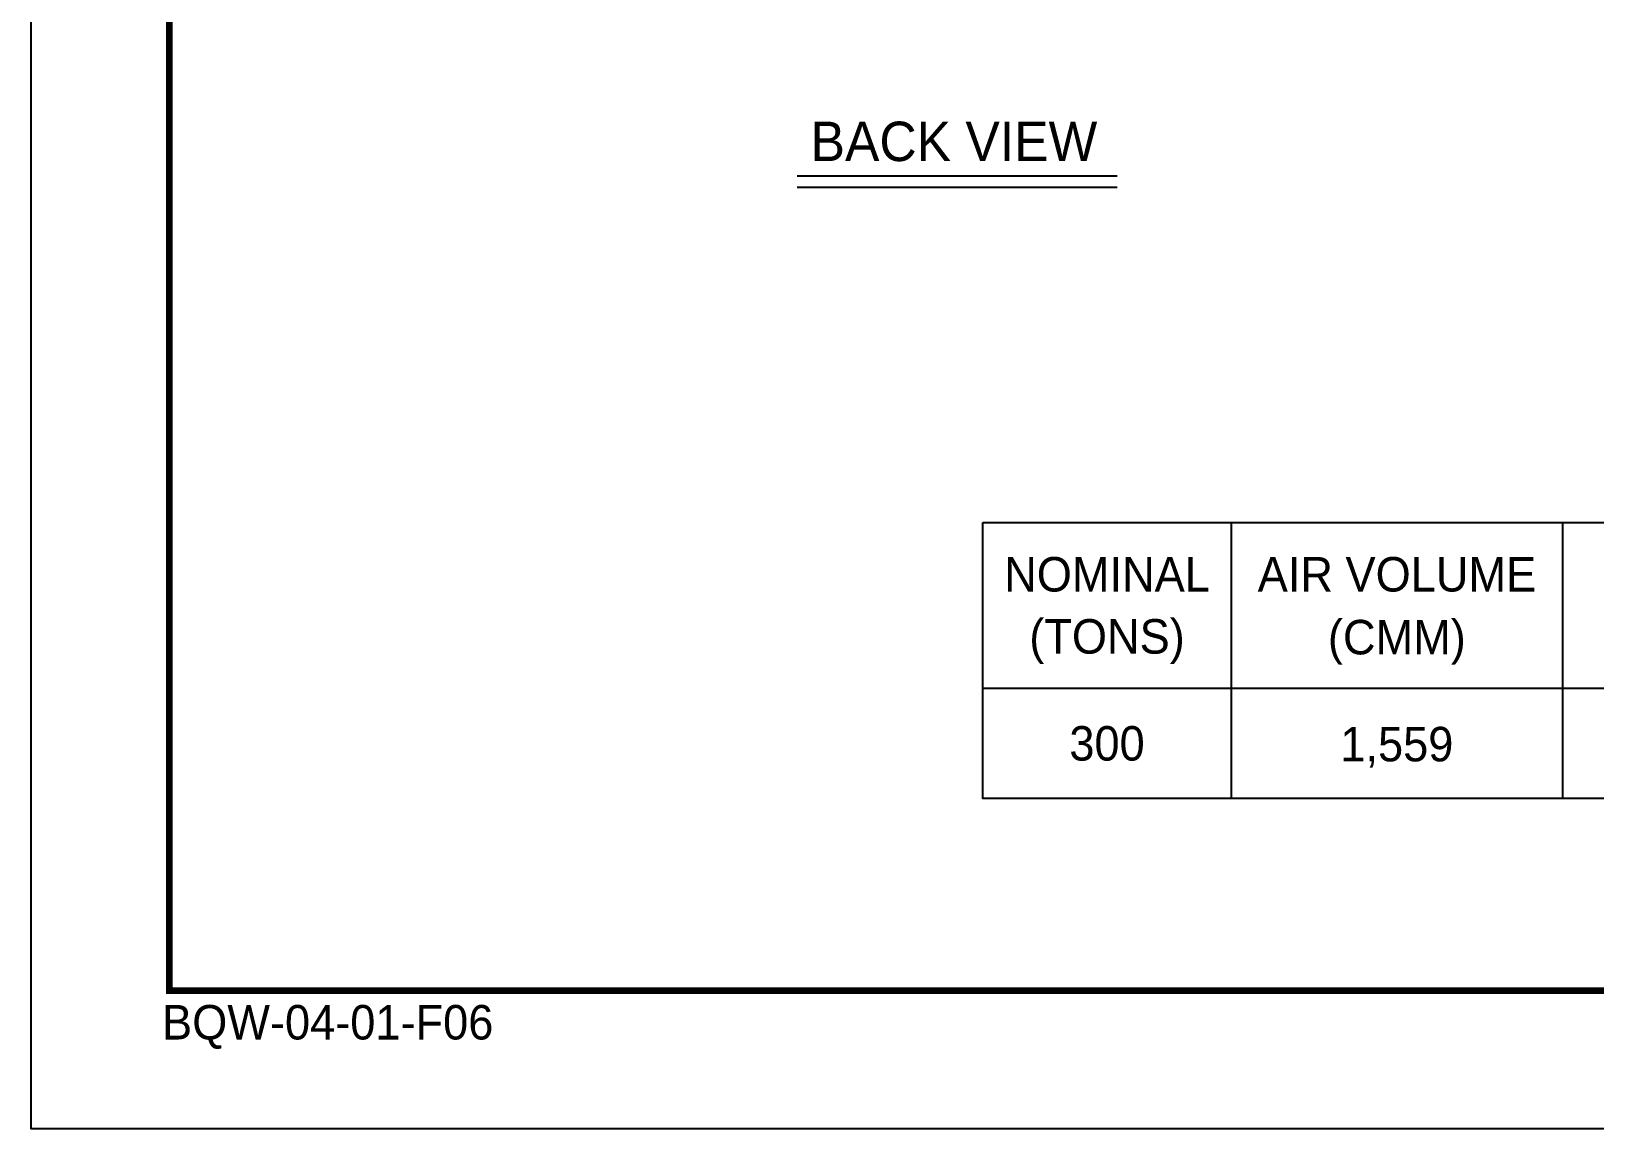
# Model space of a CAD drawing. Header units: millimetres. Extents: x 18793 to 48201, y 11745 to 32540.
# Drawn here: x 18793 to 26721, y 11745 to 17311 of the extents above; entities that cross this region are included whole.
import ezdxf
from ezdxf.enums import TextEntityAlignment as Align

# ---------------------------------------------------------------- set-up
doc = ezdxf.new("R2010")
doc.units = ezdxf.units.MM
for name, color, linetype in [('냉각탑_box', 1, 'Continuous'), ('냉각탑_form', 1, 'Continuous'), ('냉각탑_text', 3, 'Continuous')]:
    doc.layers.add(name, color=color, linetype=linetype)
doc.styles.add('돋움', font='Dotum.ttf')

msp = doc.modelspace()

# ---------------------------------------------------------------- linework, layer by layer
at = {"layer": 'Defpoints'}
msp.add_lwpolyline([(18793.4, 32540.3), (48200.6, 32540.3), (48200.6, 11745.2), (18793.4, 11745.2)], close=True, dxfattribs=at)
at = {"layer": '냉각탑_box'}
for p, q in [((22676.8, 16577.8), (24300.2, 16577.8)), ((22676.8, 16519.7), (24300.2, 16519.7)), ((24878.1, 14819.7), (24878.1, 13419.7)), ((26558.1, 14819.7), (26558.1, 13419.7)), ((23618.1, 13979.7), (38668.1, 13979.7))]:
    msp.add_line(p, q, dxfattribs=at)
msp.add_lwpolyline([(23618.1, 14819.7), (38668.1, 14819.7), (38668.1, 13419.7), (23618.1, 13419.7)], close=True, dxfattribs=at)
at = {"layer": '냉각탑_form', "const_width": 35}
msp.add_lwpolyline([(19493.6, 31840.1), (19493.6, 12445.3), (47500.4, 12445.3), (47500.4, 31840.1)], close=True, dxfattribs=at)

# ---------------------------------------------------------------- texts
at = {"layer": '냉각탑_form', "style": '돋움'}
msp.add_text('BQW-04-01-F06', height=175.043, dxfattribs=at).set_placement((19456.7, 12197.7))
at = {"layer": '냉각탑_text', "style": '돋움'}
for s, height, p in [('BACK VIEW', 199.97, (23471.8, 16752.8)), ('NOMINAL', 175, (24248.1, 14557.2)), ('AIR VOLUME', 175, (25718.1, 14557.2)), ('(TONS)', 175, (24248.1, 14242.2)), ('(CMM)', 175, (25717.7, 14238.4)), ('300', 175, (24248.1, 13699.7)), ('1,559', 175, (25717.7, 13695.9))]:
    msp.add_text(s, height=height, dxfattribs=at).set_placement(p, align=Align.MIDDLE_CENTER)

doc.saveas('drawing.dxf')
